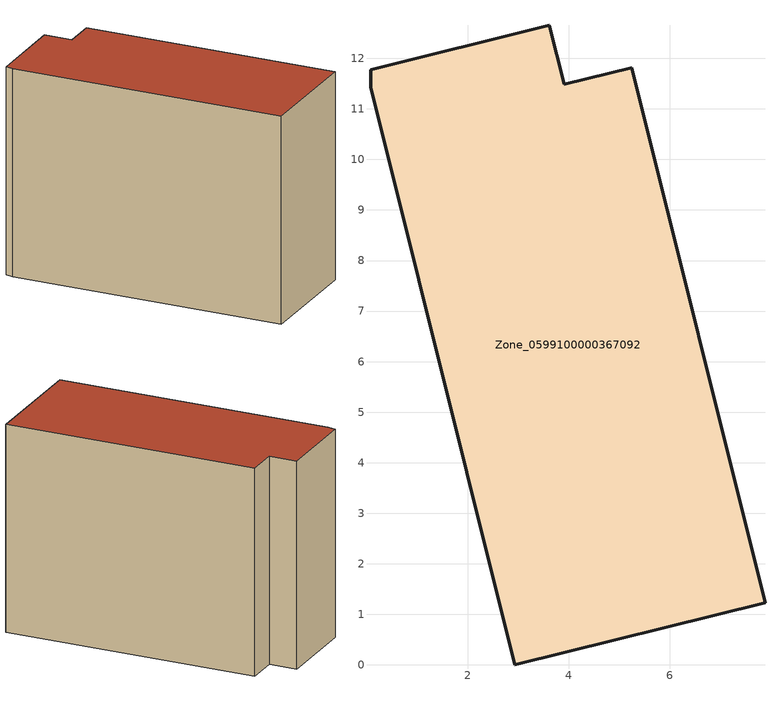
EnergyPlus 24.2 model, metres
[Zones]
Zone_0599100000367092
 floor ground (C_G): 2.93,0 0.08,11.43 0.08,11.78 3.62,12.66 3.91,11.48 5.24,11.82 7.88,1.23 z0
 wall outside (C_F): 7.88,1.23 5.24,11.82 3.91,11.48 3.62,12.66 0.08,11.78 0.08,11.43 2.93,0 7.88,1.23 z0:8.96
 roof outside (C_R): 0.08,11.43 2.93,0 7.88,1.23 5.24,11.82 3.91,11.48 3.62,12.66 0.08,11.78 z8.96
[BUILDING]
Pand.0599100000367092: North Axis=0; Terrain=City; Loads Convergence Tolerance Value=0.04; Temperature Convergence Tolerance Value=0.4; Solar Distribution=FullExterior; Maximum Number of Warmup Days=25; Minimum Number of Warmup Days=1
[Site:Location]
Rotterdam.The.Hague.AP_ZH_NLD Design_Conditions: Latitude=51.96; Longitude=4.45; Time Zone=1; Elevation=-4.5
[SITE:GROUNDTEMPERATURE:BUILDINGSURFACE]
18, 18, 18, 18, 18, 18, 18, 18, 18, 18, 18, 18
[MATERIAL] Thermal Absorptance=0.9; Solar Absorptance=0.7; Visible Absorptance=0.7
Name | Roughness | Thickness | Conductivity | Density | Specific Heat
G.TI.1992-2005 | MediumSmooth | 0.15 | 0.06 | 540 | 1210
F.TI.1992-2005 | Rough | 0.3 | 0.12 | 1920 | 840
R.TI.1992-2005 | MediumRough | 0.2 | 0.08 | 1500 | 1000
[CONSTRUCTION]
C_G: G.TI.1992-2005
C_F: F.TI.1992-2005
C_R: R.TI.1992-2005
[ZONE]
Zone_0599100000367092: Type=1; Multiplier=1; Ceiling Height=Autocalculate; Volume=Autocalculate; Floor Area=autocalculate; Part of Total Floor Area=Yes
[ZONEINFILTRATION:DESIGNFLOWRATE]
Infil_Zone_0599100000367092: Zone or ZoneList or Space or SpaceList=Zone_0599100000367092; Schedule=AlwaysOn; Design Flow Rate Calculation Method=Flow/Area; Flow Rate per Floor Area=0.0015; Constant Term Coefficient=1; Temperature Term Coefficient=0; Velocity Term Coefficient=0; Velocity Squared Term Coefficient=0
[HVACTEMPLATE:ZONE:IDEALLOADSAIRSYSTEM]
Zone_0599100000367092: Maximum Heating Supply Air Temperature=50; Minimum Cooling Supply Air Temperature=13; Maximum Heating Supply Air Humidity Ratio=0.0156; Minimum Cooling Supply Air Humidity Ratio=0.0077; Heating Limit=NoLimit; Cooling Limit=NoLimit; Dehumidification Control Type=ConstantSensibleHeatRatio; Cooling Sensible Heat Ratio=0.7; Dehumidification Setpoint=60; Humidification Control Type=None; Humidification Setpoint=30; Outdoor Air Method=None; Outdoor Air Flow Rate per Person=0.00944; Outdoor Air Flow Rate per Zone Floor Area=0; Outdoor Air Flow Rate per Zone=0; Demand Controlled Ventilation Type=None; Outdoor Air Economizer Type=NoEconomizer; Heat Recovery Type=None; Sensible Heat Recovery Effectiveness=0.7; Latent Heat Recovery Effectiveness=0.65
[ZONECONTROL:THERMOSTAT]
ThermostatControl_Zone_0599100000367092: Zone or ZoneList=Zone_0599100000367092; Control Type Schedule=DualSetpointControlType; Control 1=Thermostat_Zone_0599100000367092; Temperature Difference Between Cutout And Setpoint=0
[THERMOSTATSETPOINT:DUALSETPOINT]
Thermostat_Zone_0599100000367092: Heating Setpoint Temperature Schedule=HeatingSetpoint_Zone_0599100000367092; Cooling Setpoint Temperature Schedule=CoolingSetpoint_Zone_0599100000367092
[SCHEDULE:COMPACT]
HeatingSetpoint_Zone_0599100000367092: Through: 12/31, For: AllDays, Until: 24:00, 21
CoolingSetpoint_Zone_0599100000367092: Through: 12/31, For: AllDays, Until: 24:00, 24
DualSetpointControlType: Through: 12/31, For: AllDays, Until: 24:00, 4
AlwaysOn: Through: 12/31, For: AllDays, Until: 24:00, 1
